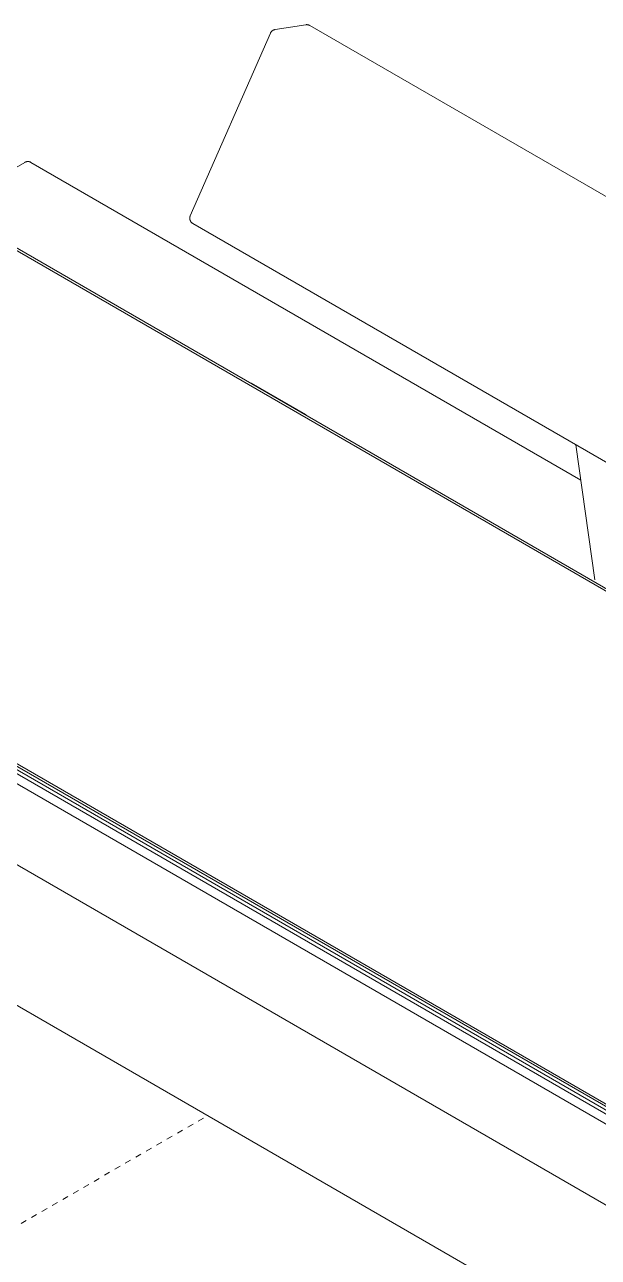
# Model space of a CAD drawing. Header units: inches. Extents: x -10 to 196, y -2 to 124.
# Drawn here: x 143.57 to 153.11, y 58.85 to 79.32 of the extents above; entities that cross this region are included whole.
import ezdxf

# ---------------------------------------------------------------- set-up
doc = ezdxf.new("R2010")
doc.units = ezdxf.units.IN
doc.linetypes.add('HIDDEN', pattern=[1.905, 1.27, -0.635])
doc.layers.add('ZANO_R', color=7, linetype='Continuous', lineweight=0)
doc.layers.add('ZANO_R_przerywana', color=250, linetype='HIDDEN', lineweight=0)

msp = doc.modelspace()

# ---------------------------------------------------------------- linework, layer by layer
at = {"layer": 'ZANO_R'}
for p, q in [((147.67442, 79.20393), (147.6768, 79.20653)), ((147.6768, 79.20653), (147.67927, 79.20905)), ((147.67927, 79.20905), (147.68183, 79.21149)), ((147.68183, 79.21149), (147.68448, 79.21383)), ((147.68448, 79.21383), (147.6872, 79.21608)), ((147.6872, 79.21608), (147.68999, 79.21823)), ((147.68999, 79.21823), (147.69286, 79.22029)), ((147.69286, 79.22029), (147.6958, 79.22225)), ((147.6958, 79.22225), (147.69881, 79.2241)), ((147.69881, 79.2241), (147.70188, 79.22585)), ((147.70188, 79.22585), (147.705, 79.2275)), ((147.705, 79.2275), (147.70818, 79.22903)), ((147.70818, 79.22903), (147.71142, 79.23045)), ((147.71142, 79.23045), (147.71469, 79.23176)), ((147.71469, 79.23176), (147.71802, 79.23296)), ((147.71802, 79.23296), (147.72138, 79.23404)), ((147.72138, 79.23404), (147.72478, 79.23501)), ((147.72478, 79.23501), (147.7282, 79.23585)), ((147.7282, 79.23585), (147.73166, 79.23658)), ((147.73166, 79.23658), (147.73514, 79.23719)), ((147.73514, 79.23719), (148.24484, 79.31725)), ((148.24484, 79.31725), (148.24828, 79.31773)), ((148.24828, 79.31773), (148.25173, 79.31809)), ((148.25173, 79.31809), (148.2552, 79.31834)), ((148.2552, 79.31834), (148.25867, 79.31847)), ((148.25867, 79.31847), (148.26215, 79.31848)), ((148.26215, 79.31848), (148.26562, 79.31837)), ((148.26562, 79.31837), (148.26908, 79.31814)), ((148.26908, 79.31814), (148.27254, 79.3178)), ((148.27254, 79.3178), (148.27599, 79.31734)), ((148.27599, 79.31734), (148.27941, 79.31676)), ((148.27941, 79.31676), (148.28282, 79.31607)), ((148.28282, 79.31607), (148.28619, 79.31526)), ((148.28619, 79.31526), (148.28954, 79.31434)), ((148.28954, 79.31434), (148.29286, 79.3133)), ((148.29286, 79.3133), (148.29614, 79.31215)), ((148.29614, 79.31215), (148.29938, 79.3109)), ((148.29938, 79.3109), (148.30257, 79.30953)), ((148.30257, 79.30953), (148.30572, 79.30805)), ((148.30572, 79.30805), (148.30881, 79.30647)), ((148.30881, 79.30647), (148.31185, 79.30478)), ((148.31185, 79.30478), (183.12357, 59.20623)), ((146.32655, 76.14585), (147.65736, 79.17726)), ((147.65736, 79.17726), (147.65883, 79.18047)), ((147.65883, 79.18047), (147.66042, 79.18363)), ((147.66042, 79.18363), (147.66211, 79.18673)), ((147.66211, 79.18673), (147.66391, 79.18976)), ((147.66391, 79.18976), (147.66581, 79.19274)), ((147.66581, 79.19274), (147.66782, 79.19565)), ((147.66782, 79.19565), (147.66992, 79.19848)), ((147.66992, 79.19848), (147.67212, 79.20124)), ((147.67212, 79.20124), (147.67442, 79.20393)), ((142.46171, 76.3885), (143.57678, 77.03228)), ((143.57678, 77.03228), (143.5798, 77.03396)), ((143.5798, 77.03396), (143.58287, 77.03554)), ((143.58287, 77.03554), (143.586, 77.037)), ((143.586, 77.037), (143.58918, 77.03837)), ((143.58918, 77.03837), (143.5924, 77.03962)), ((143.5924, 77.03962), (143.59565, 77.04077)), ((143.59565, 77.04077), (143.59895, 77.0418)), ((143.59895, 77.0418), (143.60228, 77.04272)), ((143.60228, 77.04272), (143.60564, 77.04353)), ((143.60564, 77.04353), (143.60902, 77.04423)), ((143.60902, 77.04423), (143.61243, 77.04481)), ((143.61243, 77.04481), (143.61585, 77.04527)), ((143.61585, 77.04527), (143.61929, 77.04562)), ((143.61929, 77.04562), (143.62274, 77.04586)), ((143.62274, 77.04586), (143.62619, 77.04597)), ((143.62619, 77.04597), (143.62964, 77.04597)), ((143.62964, 77.04597), (143.6331, 77.04586)), ((143.6331, 77.04586), (143.63654, 77.04562)), ((143.63654, 77.04562), (143.63998, 77.04527)), ((143.63998, 77.04527), (143.6434, 77.04481)), ((143.6434, 77.04481), (143.64681, 77.04423)), ((143.64681, 77.04423), (143.65019, 77.04353)), ((143.65019, 77.04353), (143.65355, 77.04272)), ((143.65355, 77.04272), (143.65688, 77.0418)), ((143.65688, 77.0418), (143.66018, 77.04077)), ((143.66018, 77.04077), (143.66344, 77.03962)), ((143.66344, 77.03962), (143.66666, 77.03837)), ((143.66666, 77.03837), (143.66983, 77.037)), ((143.66983, 77.037), (143.67296, 77.03554)), ((143.67296, 77.03554), (143.67603, 77.03396)), ((143.67603, 77.03396), (143.67906, 77.03228)), ((143.67906, 77.03228), (152.81611, 71.757)), ((142.2449, 76.30214), (187.40963, 50.22627)), ((142.28855, 76.23226), (187.14901, 50.33205)), ((146.32223, 76.13411), (146.32317, 76.13709)), ((146.32317, 76.13709), (146.32421, 76.14005)), ((146.32421, 76.14005), (146.32533, 76.14297)), ((146.32533, 76.14297), (146.32655, 76.14585)), ((146.31793, 76.10323), (146.31794, 76.10675)), ((146.31804, 76.09972), (146.31793, 76.10323)), ((146.31794, 76.10675), (146.31807, 76.11027)), ((146.31828, 76.0962), (146.31804, 76.09972)), ((146.31807, 76.11027), (146.31832, 76.11378)), ((146.31863, 76.0927), (146.31828, 76.0962)), ((146.31832, 76.11378), (146.31869, 76.11728)), ((146.31911, 76.08921), (146.31863, 76.0927)), ((146.31869, 76.11728), (146.31918, 76.12077)), ((146.3197, 76.08574), (146.31911, 76.08921)), ((146.31918, 76.12077), (146.3198, 76.12423)), ((146.32041, 76.0823), (146.3197, 76.08574)), ((146.3198, 76.12423), (146.32053, 76.12768)), ((146.32124, 76.07888), (146.32041, 76.0823)), ((146.32053, 76.12768), (146.32137, 76.13109)), ((146.32219, 76.07549), (146.32124, 76.07888)), ((146.32137, 76.13109), (146.32223, 76.13411)), ((146.32326, 76.07213), (146.32219, 76.07549)), ((146.32444, 76.06882), (146.32326, 76.07213)), ((146.32573, 76.06554), (146.32444, 76.06882)), ((146.32713, 76.06232), (146.32573, 76.06554)), ((146.32865, 76.05914), (146.32713, 76.06232)), ((146.33027, 76.05602), (146.32865, 76.05914)), ((146.332, 76.05295), (146.33027, 76.05602)), ((146.33384, 76.04995), (146.332, 76.05295)), ((146.33577, 76.04701), (146.33384, 76.04995)), ((146.33781, 76.04414), (146.33577, 76.04701)), ((146.33994, 76.04134), (146.33781, 76.04414)), ((146.34217, 76.03861), (146.33994, 76.04134)), ((146.34449, 76.03597), (146.34217, 76.03861)), ((146.34691, 76.0334), (146.34449, 76.03597)), ((146.3494, 76.03092), (146.34691, 76.0334)), ((146.35199, 76.02853), (146.3494, 76.03092)), ((146.35465, 76.02623), (146.35199, 76.02853)), ((146.35739, 76.02402), (146.35465, 76.02623)), ((146.3602, 76.02191), (146.35739, 76.02402)), ((146.36309, 76.01989), (146.3602, 76.02191)), ((146.36604, 76.01798), (146.36309, 76.01989)), ((146.36906, 76.01616), (146.36604, 76.01798)), ((182.08619, 55.39487), (146.36906, 76.01616)), ((147.3409, 73.36631), (147.3409, 73.35996)), ((148.24492, 72.84437), (147.3409, 73.36631)), ((147.4313, 73.30776), (147.4313, 73.31412)), ((148.24492, 72.83802), (148.24492, 72.84437)), ((153.04829, 70.10246), (152.73411, 72.3413)), ((179.85204, 45.86289), (134.68731, 71.93876)), ((179.85204, 45.92552), (134.79579, 71.93876)), ((134.88619, 71.94628), (179.76164, 46.03743)), ((179.77223, 46.07307), (134.91176, 71.97327)), ((134.62416, 71.80739), (179.65665, 45.80786)), ((133.40556, 71.16432), (178.43806, 45.1648)), ((176.57368, 43.90981), (135.59118, 67.57106))]:
    msp.add_line(p, q, dxfattribs=at)
at = {"layer": 'ZANO_R_przerywana', "ltscale": 0.05}
msp.add_line((132.94848, 53.31383), (146.61695, 61.20533), dxfattribs=at)

doc.saveas('drawing.dxf')
